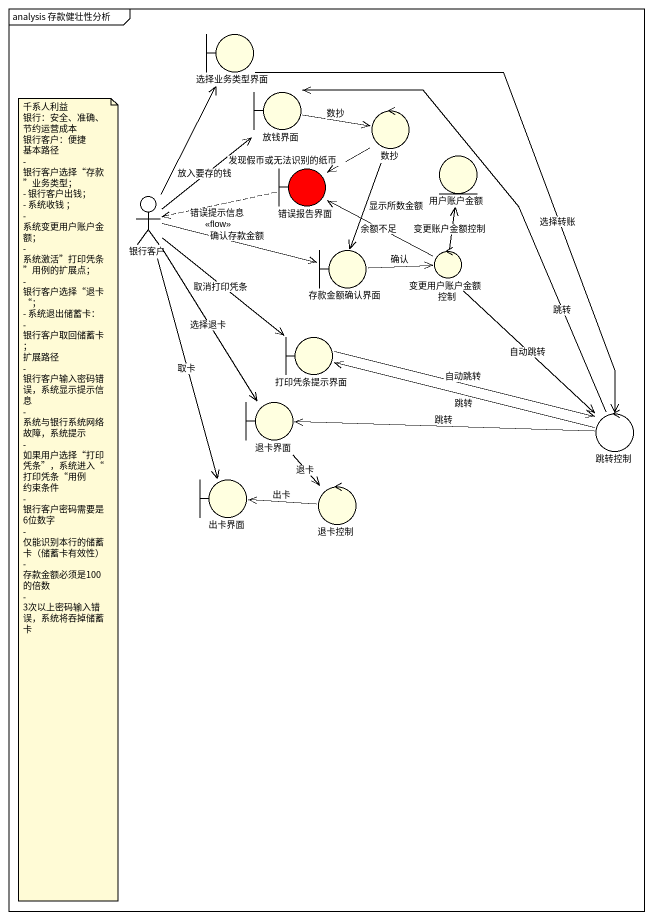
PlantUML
@startuml
mainframe analysis 存款健壮性分析
boundary 选择业务类型界面 #FFFFE0
boundary 放钱界面 #FFFFE0
control 数抄 #FFFFE0
boundary 错误报告界面 #FF0000
entity 用户账户金额 #FFFFE0
actor 银行客户
boundary 存款金额确认界面 #FFFFE0
control 变更用户账户金额控制 #FFFFE0
boundary 打印凭条提示界面 #FFFFE0
boundary 退卡界面 #FFFFE0
control 跳转控制
boundary 出卡界面 #FFFFE0
control 退卡控制 #FFFFE0
选择业务类型界面 --> 跳转控制 : 选择转账
放钱界面 -right-> 数抄 : 数抄
数抄 --> 错误报告界面 : 发现假币或无法识别的纸币
数抄 --> 存款金额确认界面 : 显示所数金额
错误报告界面 .left.> 银行客户 : 错误提示信息\n<<flow>>
银行客户 -up-> 选择业务类型界面
银行客户 -up-> 放钱界面 : 放入要存的钱
银行客户 -right-> 存款金额确认界面 : 确认存款金额
银行客户 --> 打印凭条提示界面 : 取消打印凭条
银行客户 --> 退卡界面 : 选择退卡
银行客户 --> 出卡界面 : 取卡
存款金额确认界面 -right-> 变更用户账户金额控制 : 确认
变更用户账户金额控制 -left-> 错误报告界面 : 余额不足
变更用户账户金额控制 -up-> 用户账户金额 : 变更账户金额控制
变更用户账户金额控制 --> 跳转控制 : 自动跳转
打印凭条提示界面 -right-> 跳转控制 : 自动跳转
退卡界面 --> 退卡控制 : 退卡
跳转控制 -up-> 放钱界面 : 跳转
跳转控制 -left-> 打印凭条提示界面 : 跳转
跳转控制 -left-> 退卡界面 : 跳转
退卡控制 -left-> 出卡界面 : 出卡
note as N1
  千系人利益
  银行：安全、准确、节约运营成本
  银行客户：便捷
  基本路径
  - 银行客户选择“存款”业务类型；
  - 银行客户出钱；
  - 系统收钱 ；
  - 系统变更用户账户金额；
  - 系统激活”打印凭条”用例的扩展点；
  - 银行客户选择“退卡“；
  - 系统退出储蓄卡：
  - 银行客户取回储蓄卡；
  扩展路径
  - 银行客户输入密码错误，系统显示提示信息
  - 系统与银行系统网络故障，系统提示
  - 如果用户选择“打印凭条”，系统进入“打印凭条“用例
  约束条件
  - 银行客户密码需要是6位数字
  - 仅能识别本行的储蓄卡（储蓄卡有效性）
  - 存款金额必须是100的倍数
  - 3次以上密码输入错误，系统将吞掉储蓄卡
end note
@enduml
